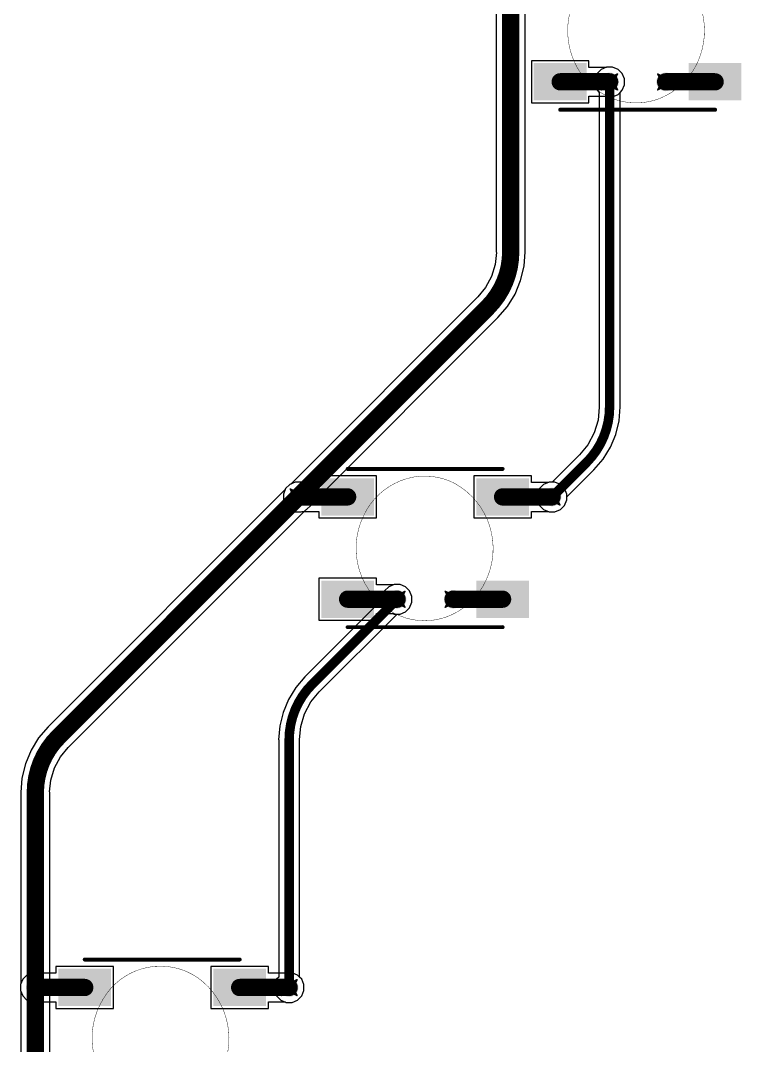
# Model space of a CAD drawing. Header units: inches. Extents: x -11 to 1110, y -7 to 455.
# Drawn here: x 447.88 to 471.15, y 147.39 to 180.45 of the extents above; entities that cross this region are included whole.
import ezdxf

# ---------------------------------------------------------------- set-up
doc = ezdxf.new("R2010")
doc.units = ezdxf.units.IN
for name, color, linetype in [('Bottom Layer', 5, 'Continuous'), ('Drill Drawing', 1, 'Continuous'), ('Mechanical 7', 56, 'Continuous'), ('Top Layer', 1, 'Continuous'), ('Top Overlay', 2, 'Continuous'), ('Top Paste', 8, 'Continuous'), ('Top Solder', 216, 'Continuous'), ('Via Holes', 16, 'Continuous')]:
    doc.layers.add(name, color=color, linetype=linetype)

msp = doc.modelspace()

# ---------------------------------------------------------------- hatches: boundary and pattern name
at = {"layer": 'Bottom Layer'}
h = msp.add_hatch(color=5, dxfattribs=at)
edge = h.paths.add_edge_path()
edge.add_arc((466.89, 178.465), 0.3, 0, 360)
h = msp.add_hatch(color=5, dxfattribs=at)
edge = h.paths.add_edge_path()
edge.add_arc((468.699, 178.465), 0.3, 0, 360)
h = msp.add_hatch(color=5, dxfattribs=at)
edge = h.paths.add_edge_path()
edge.add_arc((456.841, 165.077), 0.3, 0, 360)
h = msp.add_hatch(color=5, dxfattribs=at)
edge = h.paths.add_edge_path()
edge.add_arc((465.032, 165.077), 0.3, 0, 360)
h = msp.add_hatch(color=5, dxfattribs=at)
edge = h.paths.add_edge_path()
edge.add_arc((460.032, 161.777), 0.3, 0, 360)
h = msp.add_hatch(color=5, dxfattribs=at)
edge = h.paths.add_edge_path()
edge.add_arc((461.841, 161.777), 0.3, 0, 360)
h = msp.add_hatch(color=5, dxfattribs=at)
edge = h.paths.add_edge_path()
edge.add_arc((448.358, 149.253), 0.3, 0, 360)
h = msp.add_hatch(color=5, dxfattribs=at)
edge = h.paths.add_edge_path()
edge.add_arc((456.549, 149.253), 0.3, 0, 360)
at = {"layer": 'Top Layer'}
for points in [[(464.545, 178.968), (466.045, 178.968), (466.045, 177.968), (464.545, 177.968)], [(469.545, 178.968), (471.045, 178.968), (471.045, 177.968), (469.545, 177.968)], [(457.687, 165.58), (459.187, 165.58), (459.187, 164.58), (457.687, 164.58)], [(464.187, 164.58), (462.687, 164.58), (462.687, 165.58), (464.187, 165.58)], [(457.687, 162.28), (459.187, 162.28), (459.187, 161.28), (457.687, 161.28)], [(462.687, 162.28), (464.187, 162.28), (464.187, 161.28), (462.687, 161.28)], [(449.203, 149.756), (450.703, 149.756), (450.703, 148.756), (449.203, 148.756)], [(455.703, 148.756), (454.203, 148.756), (454.203, 149.756), (455.703, 149.756)]]:
    msp.add_hatch(color=1, dxfattribs=at).paths.add_polyline_path(points)
h = msp.add_hatch(color=1, dxfattribs=at)
edge = h.paths.add_edge_path()
edge.add_arc((466.89, 178.465), 0.3, 0, 360)
h = msp.add_hatch(color=1, dxfattribs=at)
edge = h.paths.add_edge_path()
edge.add_arc((468.699, 178.465), 0.3, 0, 360)
h = msp.add_hatch(color=1, dxfattribs=at)
edge = h.paths.add_edge_path()
edge.add_arc((456.841, 165.077), 0.3, 0, 360)
h = msp.add_hatch(color=1, dxfattribs=at)
edge = h.paths.add_edge_path()
edge.add_arc((465.032, 165.077), 0.3, 0, 360)
h = msp.add_hatch(color=1, dxfattribs=at)
edge = h.paths.add_edge_path()
edge.add_arc((460.032, 161.777), 0.3, 0, 360)
h = msp.add_hatch(color=1, dxfattribs=at)
edge = h.paths.add_edge_path()
edge.add_arc((461.841, 161.777), 0.3, 0, 360)
h = msp.add_hatch(color=1, dxfattribs=at)
edge = h.paths.add_edge_path()
edge.add_arc((448.358, 149.253), 0.3, 0, 360)
h = msp.add_hatch(color=1, dxfattribs=at)
edge = h.paths.add_edge_path()
edge.add_arc((456.549, 149.253), 0.3, 0, 360)
at = {"layer": 'Top Paste'}
for points in [[(464.545, 178.968), (466.045, 178.968), (466.045, 177.968), (464.545, 177.968)], [(469.545, 178.968), (471.045, 178.968), (471.045, 177.968), (469.545, 177.968)], [(457.687, 165.58), (459.187, 165.58), (459.187, 164.58), (457.687, 164.58)], [(464.187, 164.58), (462.687, 164.58), (462.687, 165.58), (464.187, 165.58)], [(457.687, 162.28), (459.187, 162.28), (459.187, 161.28), (457.687, 161.28)], [(462.687, 162.28), (464.187, 162.28), (464.187, 161.28), (462.687, 161.28)], [(449.203, 149.756), (450.703, 149.756), (450.703, 148.756), (449.203, 148.756)], [(455.703, 148.756), (454.203, 148.756), (454.203, 149.756), (455.703, 149.756)]]:
    msp.add_hatch(color=8, dxfattribs=at).paths.add_polyline_path(points)
at = {"layer": 'Top Solder'}
for points in [[(464.443, 179.07), (466.146, 179.07), (466.146, 177.866), (464.443, 177.866)], [(469.443, 179.07), (471.146, 179.07), (471.146, 177.866), (469.443, 177.866)], [(457.585, 165.682), (459.288, 165.682), (459.288, 164.479), (457.585, 164.479)], [(464.288, 164.479), (462.585, 164.479), (462.585, 165.682), (464.288, 165.682)], [(457.585, 162.382), (459.288, 162.382), (459.288, 161.179), (457.585, 161.179)], [(462.585, 162.382), (464.288, 162.382), (464.288, 161.179), (462.585, 161.179)], [(449.102, 149.858), (450.805, 149.858), (450.805, 148.654), (449.102, 148.654)], [(455.805, 148.654), (454.102, 148.654), (454.102, 149.858), (455.805, 149.858)]]:
    msp.add_hatch(color=216, dxfattribs=at).paths.add_polyline_path(points)
at = {"layer": 'Via Holes'}
h = msp.add_hatch(color=7, dxfattribs=at)
edge = h.paths.add_edge_path()
edge.add_arc((466.89, 178.465), 0.15, 0, 360)
h = msp.add_hatch(color=7, dxfattribs=at)
edge = h.paths.add_edge_path()
edge.add_arc((468.699, 178.465), 0.15, 0, 360)
h = msp.add_hatch(color=7, dxfattribs=at)
edge = h.paths.add_edge_path()
edge.add_arc((456.841, 165.077), 0.15, 0, 360)
h = msp.add_hatch(color=7, dxfattribs=at)
edge = h.paths.add_edge_path()
edge.add_arc((465.032, 165.077), 0.15, 0, 360)
h = msp.add_hatch(color=7, dxfattribs=at)
edge = h.paths.add_edge_path()
edge.add_arc((460.032, 161.777), 0.15, 0, 360)
h = msp.add_hatch(color=7, dxfattribs=at)
edge = h.paths.add_edge_path()
edge.add_arc((461.841, 161.777), 0.15, 0, 360)
h = msp.add_hatch(color=7, dxfattribs=at)
edge = h.paths.add_edge_path()
edge.add_arc((448.358, 149.253), 0.15, 0, 360)
h = msp.add_hatch(color=7, dxfattribs=at)
edge = h.paths.add_edge_path()
edge.add_arc((456.549, 149.253), 0.15, 0, 360)

# ---------------------------------------------------------------- linework, layer by layer
at = {"layer": 'Bottom Layer'}
for p, q in [((463.233, 181.641), (463.233, 172.987)), ((464.165, 172.987), (464.165, 181.641)), ((466.62, 178.87), (466.485, 178.735)), ((466.795, 178.942), (466.62, 178.87)), ((466.985, 178.942), (466.795, 178.942)), ((467.161, 178.87), (466.985, 178.942)), ((467.295, 178.735), (467.161, 178.87)), ((466.485, 178.735), (466.413, 178.56)), ((466.413, 178.56), (466.413, 178.37)), ((467.368, 178.56), (467.295, 178.735)), ((467.368, 178.37), (467.368, 178.56)), ((466.413, 178.37), (466.485, 178.194)), ((467.295, 178.194), (467.368, 178.37)), ((466.485, 178.194), (466.554, 178.126)), ((466.554, 178.126), (466.554, 167.987)), ((467.227, 178.126), (467.295, 178.194)), ((467.227, 167.987), (467.227, 178.126)), ((463.237, 172.966), (463.199, 172.581)), ((463.233, 172.987), (463.237, 172.966)), ((464.129, 172.517), (464.166, 172.987)), ((464.166, 172.987), (464.165, 172.987)), ((463.199, 172.581), (463.081, 172.191)), ((464.018, 172.058), (464.129, 172.517)), ((463.081, 172.191), (462.889, 171.831)), ((463.838, 171.622), (464.018, 172.058)), ((462.889, 171.831), (462.643, 171.532)), ((463.591, 171.22), (463.838, 171.622)), ((462.626, 171.52), (456.599, 165.494)), ((462.643, 171.532), (462.626, 171.52)), ((463.285, 170.861), (463.591, 171.22)), ((457.258, 164.834), (463.285, 170.861)), ((463.285, 170.861), (463.285, 170.861)), ((463.285, 170.861), (463.285, 170.861)), ((466.557, 167.972), (466.516, 167.556)), ((466.554, 167.987), (466.557, 167.972)), ((467.194, 167.537), (467.23, 167.987)), ((467.23, 167.987), (467.227, 167.987)), ((466.516, 167.556), (466.39, 167.142)), ((467.089, 167.097), (467.194, 167.537)), ((466.39, 167.142), (466.186, 166.76)), ((466.916, 166.68), (467.089, 167.097)), ((466.186, 166.76), (465.921, 166.437)), ((466.68, 166.295), (466.916, 166.68)), ((465.908, 166.429), (465.034, 165.555)), ((465.921, 166.437), (465.908, 166.429)), ((466.386, 165.951), (466.68, 166.295)), ((465.51, 165.078), (466.385, 165.953)), ((466.385, 165.953), (466.386, 165.951)), ((456.424, 165.319), (448.772, 157.667)), ((456.436, 165.347), (456.424, 165.319)), ((456.571, 165.482), (456.436, 165.347)), ((456.599, 165.494), (456.571, 165.482)), ((464.627, 165.347), (464.555, 165.172)), ((464.762, 165.482), (464.627, 165.347)), ((464.937, 165.555), (464.762, 165.482)), ((465.034, 165.555), (464.937, 165.555)), ((464.555, 165.172), (464.555, 164.982)), ((464.555, 164.982), (464.627, 164.806)), ((465.437, 164.806), (465.51, 164.982)), ((465.51, 164.982), (465.51, 165.078)), ((449.431, 157.008), (457.084, 164.66)), ((457.084, 164.66), (457.112, 164.672)), ((457.112, 164.672), (457.246, 164.806)), ((457.246, 164.806), (457.258, 164.834)), ((464.627, 164.806), (464.762, 164.672)), ((464.762, 164.672), (464.937, 164.599)), ((465.127, 164.599), (465.303, 164.672)), ((465.303, 164.672), (465.437, 164.806)), ((464.937, 164.599), (465.127, 164.599)), ((459.627, 162.047), (459.555, 161.872)), ((459.762, 162.182), (459.627, 162.047)), ((459.937, 162.255), (459.762, 162.182)), ((460.127, 162.255), (459.937, 162.255)), ((460.303, 162.182), (460.127, 162.255)), ((460.437, 162.047), (460.303, 162.182)), ((460.51, 161.872), (460.437, 162.047)), ((459.555, 161.775), (457.055, 159.275)), ((459.555, 161.872), (459.555, 161.775)), ((460.437, 161.506), (460.51, 161.682)), ((460.51, 161.682), (460.51, 161.872)), ((460.127, 161.299), (460.303, 161.372)), ((460.303, 161.372), (460.437, 161.506)), ((457.531, 158.799), (460.031, 161.299)), ((460.031, 161.299), (460.127, 161.299)), ((457.053, 159.277), (456.76, 158.933)), ((457.055, 159.275), (457.053, 159.277)), ((456.76, 158.933), (456.524, 158.548)), ((457.253, 158.468), (457.518, 158.791)), ((457.518, 158.791), (457.531, 158.799)), ((456.524, 158.548), (456.351, 158.131)), ((457.049, 158.086), (457.253, 158.468)), ((456.351, 158.131), (456.245, 157.691)), ((456.924, 157.672), (457.049, 158.086)), ((448.772, 157.667), (448.465, 157.308)), ((448.772, 157.667), (448.772, 157.667)), ((456.245, 157.691), (456.21, 157.241)), ((456.883, 157.256), (456.924, 157.672)), ((448.465, 157.308), (448.219, 156.906)), ((456.21, 157.241), (456.212, 157.241)), ((456.212, 157.241), (456.212, 149.592)), ((456.885, 157.241), (456.883, 157.256)), ((456.885, 149.592), (456.885, 157.241)), ((448.219, 156.906), (448.038, 156.47)), ((449.168, 156.697), (449.413, 156.996)), ((449.413, 156.996), (449.431, 157.008)), ((448.038, 156.47), (447.928, 156.011)), ((448.976, 156.337), (449.168, 156.697)), ((448.857, 155.947), (448.976, 156.337)), ((447.928, 156.011), (447.891, 155.541)), ((448.82, 155.562), (448.857, 155.947)), ((447.891, 155.541), (447.891, 155.541)), ((447.891, 155.541), (447.891, 149.376)), ((448.824, 155.541), (448.82, 155.562)), ((448.824, 149.376), (448.824, 155.541)), ((456.144, 149.523), (456.071, 149.348)), ((456.212, 149.592), (456.144, 149.523)), ((456.954, 149.523), (456.885, 149.592)), ((457.027, 149.348), (456.954, 149.523)), ((447.891, 149.376), (447.88, 149.348)), ((447.88, 149.348), (447.88, 149.158)), ((447.88, 149.158), (447.891, 149.129)), ((447.891, 149.129), (447.891, 145.86)), ((448.835, 149.348), (448.824, 149.376)), ((448.824, 149.129), (448.835, 149.158)), ((448.824, 145.86), (448.824, 149.129)), ((448.835, 149.158), (448.835, 149.348)), ((456.071, 149.348), (456.071, 149.158)), ((456.071, 149.158), (456.144, 148.982)), ((456.954, 148.982), (457.027, 149.158)), ((457.027, 149.158), (457.027, 149.348)), ((456.144, 148.982), (456.278, 148.848)), ((456.278, 148.848), (456.454, 148.775)), ((456.454, 148.775), (456.644, 148.775)), ((456.644, 148.775), (456.819, 148.848)), ((456.819, 148.848), (456.954, 148.982))]:
    msp.add_line(p, q, dxfattribs=at)
for points in [[(463.699, 172.987, 0.559, 0.559, 0), (463.699, 181.765, 0.559, 0.559, 0)], [(466.89, 167.987, 0.305, 0.305, 0), (466.89, 178.465, 0.305, 0.305, 0)], [(463.699, 172.987, 0.559, 0.559, -0.198912), (462.955, 171.191, 0.559, 0.559, 0)], [(456.841, 165.077, 0.559, 0.559, 0), (462.955, 171.191, 0.559, 0.559, 0)], [(466.89, 167.987, 0.305, 0.305, -0.198912), (466.146, 166.191, 0.305, 0.305, 0)], [(465.032, 165.077, 0.305, 0.305, 0), (466.146, 166.191, 0.305, 0.305, 0)], [(449.102, 157.337, 0.559, 0.559, 0), (456.841, 165.077, 0.559, 0.559, 0)], [(457.293, 159.037, 0.305, 0.305, 0), (460.032, 161.777, 0.305, 0.305, 0)], [(456.549, 157.241, 0.305, 0.305, -0.198912), (457.293, 159.037, 0.305, 0.305, 0)], [(448.358, 155.541, 0.559, 0.559, -0.198912), (449.102, 157.337, 0.559, 0.559, 0)], [(456.549, 149.253, 0.305, 0.305, 0), (456.549, 157.241, 0.305, 0.305, 0)], [(448.358, 149.253, 0.559, 0.559, 0), (448.358, 155.541, 0.559, 0.559, 0)], [(448.358, 145.86, 0.559, 0.559, 0), (448.358, 149.253, 0.559, 0.559, 0)]]:
    msp.add_lwpolyline(points, format="xyseb", dxfattribs=at)
for points in [[(466.814, 178.465, 0.152, 0.152, 1), (466.967, 178.465, 0.152, 0.152, 1)], [(463.559, 172.987, 0.279, 0.279, 1), (463.839, 172.987, 0.279, 0.279, 1)], [(463.559, 172.987, 0.279, 0.279, 1), (463.839, 172.987, 0.279, 0.279, 1)], [(462.816, 171.191, 0.279, 0.279, 1), (463.095, 171.191, 0.279, 0.279, 1)], [(462.816, 171.191, 0.279, 0.279, 1), (463.095, 171.191, 0.279, 0.279, 1)], [(466.814, 167.987, 0.152, 0.152, 1), (466.967, 167.987, 0.152, 0.152, 1)], [(466.814, 167.987, 0.152, 0.152, 1), (466.967, 167.987, 0.152, 0.152, 1)], [(466.07, 166.191, 0.152, 0.152, 1), (466.223, 166.191, 0.152, 0.152, 1)], [(466.07, 166.191, 0.152, 0.152, 1), (466.223, 166.191, 0.152, 0.152, 1)], [(456.701, 165.077, 0.279, 0.279, 1), (456.981, 165.077, 0.279, 0.279, 1)], [(456.701, 165.077, 0.279, 0.279, 1), (456.981, 165.077, 0.279, 0.279, 1)], [(464.956, 165.077, 0.152, 0.152, 1), (465.109, 165.077, 0.152, 0.152, 1)], [(459.956, 161.777, 0.152, 0.152, 1), (460.109, 161.777, 0.152, 0.152, 1)], [(457.217, 159.037, 0.152, 0.152, 1), (457.369, 159.037, 0.152, 0.152, 1)], [(457.217, 159.037, 0.152, 0.152, 1), (457.369, 159.037, 0.152, 0.152, 1)], [(448.962, 157.337, 0.279, 0.279, 1), (449.241, 157.337, 0.279, 0.279, 1)], [(448.962, 157.337, 0.279, 0.279, 1), (449.241, 157.337, 0.279, 0.279, 1)], [(456.473, 157.241, 0.152, 0.152, 1), (456.625, 157.241, 0.152, 0.152, 1)], [(456.473, 157.241, 0.152, 0.152, 1), (456.625, 157.241, 0.152, 0.152, 1)], [(448.218, 155.541, 0.279, 0.279, 1), (448.497, 155.541, 0.279, 0.279, 1)], [(448.218, 155.541, 0.279, 0.279, 1), (448.497, 155.541, 0.279, 0.279, 1)], [(448.218, 149.253, 0.279, 0.279, 1), (448.497, 149.253, 0.279, 0.279, 1)], [(448.218, 149.253, 0.279, 0.279, 1), (448.497, 149.253, 0.279, 0.279, 1)], [(456.473, 149.253, 0.152, 0.152, 1), (456.625, 149.253, 0.152, 0.152, 1)]]:
    msp.add_lwpolyline(points, format="xyseb", close=True, dxfattribs=at)
at = {"layer": 'Drill Drawing'}
for points in [[(466.636, 178.719, 0.0508, 0.0508, 0), (466.89, 178.592, 0.0508, 0.0508, 0)], [(466.636, 178.719, 0.0508, 0.0508, 0), (466.763, 178.465, 0.0508, 0.0508, 0)], [(466.89, 178.592, 0.0508, 0.0508, 0), (467.144, 178.719, 0.0508, 0.0508, 0)], [(467.017, 178.465, 0.0508, 0.0508, 0), (467.144, 178.719, 0.0508, 0.0508, 0)], [(468.445, 178.719, 0.0508, 0.0508, 0), (468.699, 178.592, 0.0508, 0.0508, 0)], [(468.445, 178.719, 0.0508, 0.0508, 0), (468.572, 178.465, 0.0508, 0.0508, 0)], [(468.699, 178.592, 0.0508, 0.0508, 0), (468.953, 178.719, 0.0508, 0.0508, 0)], [(468.826, 178.465, 0.0508, 0.0508, 0), (468.953, 178.719, 0.0508, 0.0508, 0)], [(466.636, 178.211, 0.0508, 0.0508, 0), (466.763, 178.465, 0.0508, 0.0508, 0)], [(466.636, 178.211, 0.0508, 0.0508, 0), (466.89, 178.338, 0.0508, 0.0508, 0)], [(466.89, 178.338, 0.0508, 0.0508, 0), (467.144, 178.211, 0.0508, 0.0508, 0)], [(467.017, 178.465, 0.0508, 0.0508, 0), (467.144, 178.211, 0.0508, 0.0508, 0)], [(468.445, 178.211, 0.0508, 0.0508, 0), (468.572, 178.465, 0.0508, 0.0508, 0)], [(468.445, 178.211, 0.0508, 0.0508, 0), (468.699, 178.338, 0.0508, 0.0508, 0)], [(468.699, 178.338, 0.0508, 0.0508, 0), (468.953, 178.211, 0.0508, 0.0508, 0)], [(468.826, 178.465, 0.0508, 0.0508, 0), (468.953, 178.211, 0.0508, 0.0508, 0)], [(456.587, 165.331, 0.0508, 0.0508, 0), (456.841, 165.204, 0.0508, 0.0508, 0)], [(456.587, 165.331, 0.0508, 0.0508, 0), (456.714, 165.077, 0.0508, 0.0508, 0)], [(456.841, 165.204, 0.0508, 0.0508, 0), (457.095, 165.331, 0.0508, 0.0508, 0)], [(456.968, 165.077, 0.0508, 0.0508, 0), (457.095, 165.331, 0.0508, 0.0508, 0)], [(464.778, 165.331, 0.0508, 0.0508, 0), (465.032, 165.204, 0.0508, 0.0508, 0)], [(464.778, 165.331, 0.0508, 0.0508, 0), (464.905, 165.077, 0.0508, 0.0508, 0)], [(465.032, 165.204, 0.0508, 0.0508, 0), (465.286, 165.331, 0.0508, 0.0508, 0)], [(465.159, 165.077, 0.0508, 0.0508, 0), (465.286, 165.331, 0.0508, 0.0508, 0)], [(456.587, 164.823, 0.0508, 0.0508, 0), (456.714, 165.077, 0.0508, 0.0508, 0)], [(456.587, 164.823, 0.0508, 0.0508, 0), (456.841, 164.95, 0.0508, 0.0508, 0)], [(456.841, 164.95, 0.0508, 0.0508, 0), (457.095, 164.823, 0.0508, 0.0508, 0)], [(456.968, 165.077, 0.0508, 0.0508, 0), (457.095, 164.823, 0.0508, 0.0508, 0)], [(464.778, 164.823, 0.0508, 0.0508, 0), (464.905, 165.077, 0.0508, 0.0508, 0)], [(464.778, 164.823, 0.0508, 0.0508, 0), (465.032, 164.95, 0.0508, 0.0508, 0)], [(465.032, 164.95, 0.0508, 0.0508, 0), (465.286, 164.823, 0.0508, 0.0508, 0)], [(465.159, 165.077, 0.0508, 0.0508, 0), (465.286, 164.823, 0.0508, 0.0508, 0)], [(459.778, 162.031, 0.0508, 0.0508, 0), (460.032, 161.904, 0.0508, 0.0508, 0)], [(459.778, 162.031, 0.0508, 0.0508, 0), (459.905, 161.777, 0.0508, 0.0508, 0)], [(460.032, 161.904, 0.0508, 0.0508, 0), (460.286, 162.031, 0.0508, 0.0508, 0)], [(460.159, 161.777, 0.0508, 0.0508, 0), (460.286, 162.031, 0.0508, 0.0508, 0)], [(461.587, 162.031, 0.0508, 0.0508, 0), (461.841, 161.904, 0.0508, 0.0508, 0)], [(461.587, 162.031, 0.0508, 0.0508, 0), (461.714, 161.777, 0.0508, 0.0508, 0)], [(461.841, 161.904, 0.0508, 0.0508, 0), (462.095, 162.031, 0.0508, 0.0508, 0)], [(461.968, 161.777, 0.0508, 0.0508, 0), (462.095, 162.031, 0.0508, 0.0508, 0)], [(459.778, 161.523, 0.0508, 0.0508, 0), (459.905, 161.777, 0.0508, 0.0508, 0)], [(459.778, 161.523, 0.0508, 0.0508, 0), (460.032, 161.65, 0.0508, 0.0508, 0)], [(460.032, 161.65, 0.0508, 0.0508, 0), (460.286, 161.523, 0.0508, 0.0508, 0)], [(460.159, 161.777, 0.0508, 0.0508, 0), (460.286, 161.523, 0.0508, 0.0508, 0)], [(461.587, 161.523, 0.0508, 0.0508, 0), (461.714, 161.777, 0.0508, 0.0508, 0)], [(461.587, 161.523, 0.0508, 0.0508, 0), (461.841, 161.65, 0.0508, 0.0508, 0)], [(461.841, 161.65, 0.0508, 0.0508, 0), (462.095, 161.523, 0.0508, 0.0508, 0)], [(461.968, 161.777, 0.0508, 0.0508, 0), (462.095, 161.523, 0.0508, 0.0508, 0)], [(448.104, 149.507, 0.0508, 0.0508, 0), (448.358, 149.38, 0.0508, 0.0508, 0)], [(448.104, 149.507, 0.0508, 0.0508, 0), (448.231, 149.253, 0.0508, 0.0508, 0)], [(448.358, 149.38, 0.0508, 0.0508, 0), (448.612, 149.507, 0.0508, 0.0508, 0)], [(448.485, 149.253, 0.0508, 0.0508, 0), (448.612, 149.507, 0.0508, 0.0508, 0)], [(456.295, 149.507, 0.0508, 0.0508, 0), (456.549, 149.38, 0.0508, 0.0508, 0)], [(456.295, 149.507, 0.0508, 0.0508, 0), (456.422, 149.253, 0.0508, 0.0508, 0)], [(456.549, 149.38, 0.0508, 0.0508, 0), (456.803, 149.507, 0.0508, 0.0508, 0)], [(456.676, 149.253, 0.0508, 0.0508, 0), (456.803, 149.507, 0.0508, 0.0508, 0)], [(448.104, 148.999, 0.0508, 0.0508, 0), (448.231, 149.253, 0.0508, 0.0508, 0)], [(448.104, 148.999, 0.0508, 0.0508, 0), (448.358, 149.126, 0.0508, 0.0508, 0)], [(448.358, 149.126, 0.0508, 0.0508, 0), (448.612, 148.999, 0.0508, 0.0508, 0)], [(448.485, 149.253, 0.0508, 0.0508, 0), (448.612, 148.999, 0.0508, 0.0508, 0)], [(456.295, 148.999, 0.0508, 0.0508, 0), (456.422, 149.253, 0.0508, 0.0508, 0)], [(456.295, 148.999, 0.0508, 0.0508, 0), (456.549, 149.126, 0.0508, 0.0508, 0)], [(456.549, 149.126, 0.0508, 0.0508, 0), (456.803, 148.999, 0.0508, 0.0508, 0)], [(456.676, 149.253, 0.0508, 0.0508, 0), (456.803, 148.999, 0.0508, 0.0508, 0)]]:
    msp.add_lwpolyline(points, format="xyseb", dxfattribs=at)
for points in [[(466.624, 178.719, 0.0254, 0.0254, 1), (466.649, 178.719, 0.0254, 0.0254, 1)], [(466.624, 178.719, 0.0254, 0.0254, 1), (466.649, 178.719, 0.0254, 0.0254, 1)], [(466.878, 178.592, 0.0254, 0.0254, 1), (466.903, 178.592, 0.0254, 0.0254, 1)], [(466.878, 178.592, 0.0254, 0.0254, 1), (466.903, 178.592, 0.0254, 0.0254, 1)], [(467.132, 178.719, 0.0254, 0.0254, 1), (467.157, 178.719, 0.0254, 0.0254, 1)], [(467.132, 178.719, 0.0254, 0.0254, 1), (467.157, 178.719, 0.0254, 0.0254, 1)], [(468.432, 178.719, 0.0254, 0.0254, 1), (468.458, 178.719, 0.0254, 0.0254, 1)], [(468.432, 178.719, 0.0254, 0.0254, 1), (468.458, 178.719, 0.0254, 0.0254, 1)], [(468.686, 178.592, 0.0254, 0.0254, 1), (468.712, 178.592, 0.0254, 0.0254, 1)], [(468.686, 178.592, 0.0254, 0.0254, 1), (468.712, 178.592, 0.0254, 0.0254, 1)], [(468.94, 178.719, 0.0254, 0.0254, 1), (468.966, 178.719, 0.0254, 0.0254, 1)], [(468.94, 178.719, 0.0254, 0.0254, 1), (468.966, 178.719, 0.0254, 0.0254, 1)], [(466.624, 178.211, 0.0254, 0.0254, 1), (466.649, 178.211, 0.0254, 0.0254, 1)], [(466.624, 178.211, 0.0254, 0.0254, 1), (466.649, 178.211, 0.0254, 0.0254, 1)], [(466.751, 178.465, 0.0254, 0.0254, 1), (466.776, 178.465, 0.0254, 0.0254, 1)], [(466.751, 178.465, 0.0254, 0.0254, 1), (466.776, 178.465, 0.0254, 0.0254, 1)], [(466.878, 178.338, 0.0254, 0.0254, 1), (466.903, 178.338, 0.0254, 0.0254, 1)], [(466.878, 178.338, 0.0254, 0.0254, 1), (466.903, 178.338, 0.0254, 0.0254, 1)], [(467.005, 178.465, 0.0254, 0.0254, 1), (467.03, 178.465, 0.0254, 0.0254, 1)], [(467.005, 178.465, 0.0254, 0.0254, 1), (467.03, 178.465, 0.0254, 0.0254, 1)], [(467.132, 178.211, 0.0254, 0.0254, 1), (467.157, 178.211, 0.0254, 0.0254, 1)], [(467.132, 178.211, 0.0254, 0.0254, 1), (467.157, 178.211, 0.0254, 0.0254, 1)], [(468.432, 178.211, 0.0254, 0.0254, 1), (468.458, 178.211, 0.0254, 0.0254, 1)], [(468.432, 178.211, 0.0254, 0.0254, 1), (468.458, 178.211, 0.0254, 0.0254, 1)], [(468.559, 178.465, 0.0254, 0.0254, 1), (468.585, 178.465, 0.0254, 0.0254, 1)], [(468.559, 178.465, 0.0254, 0.0254, 1), (468.585, 178.465, 0.0254, 0.0254, 1)], [(468.686, 178.338, 0.0254, 0.0254, 1), (468.712, 178.338, 0.0254, 0.0254, 1)], [(468.686, 178.338, 0.0254, 0.0254, 1), (468.712, 178.338, 0.0254, 0.0254, 1)], [(468.813, 178.465, 0.0254, 0.0254, 1), (468.839, 178.465, 0.0254, 0.0254, 1)], [(468.813, 178.465, 0.0254, 0.0254, 1), (468.839, 178.465, 0.0254, 0.0254, 1)], [(468.94, 178.211, 0.0254, 0.0254, 1), (468.966, 178.211, 0.0254, 0.0254, 1)], [(468.94, 178.211, 0.0254, 0.0254, 1), (468.966, 178.211, 0.0254, 0.0254, 1)], [(456.574, 165.331, 0.0254, 0.0254, 1), (456.6, 165.331, 0.0254, 0.0254, 1)], [(456.574, 165.331, 0.0254, 0.0254, 1), (456.6, 165.331, 0.0254, 0.0254, 1)], [(457.082, 165.331, 0.0254, 0.0254, 1), (457.108, 165.331, 0.0254, 0.0254, 1)], [(457.082, 165.331, 0.0254, 0.0254, 1), (457.108, 165.331, 0.0254, 0.0254, 1)], [(464.766, 165.331, 0.0254, 0.0254, 1), (464.791, 165.331, 0.0254, 0.0254, 1)], [(464.766, 165.331, 0.0254, 0.0254, 1), (464.791, 165.331, 0.0254, 0.0254, 1)], [(465.274, 165.331, 0.0254, 0.0254, 1), (465.299, 165.331, 0.0254, 0.0254, 1)], [(465.274, 165.331, 0.0254, 0.0254, 1), (465.299, 165.331, 0.0254, 0.0254, 1)], [(456.701, 165.077, 0.0254, 0.0254, 1), (456.727, 165.077, 0.0254, 0.0254, 1)], [(456.701, 165.077, 0.0254, 0.0254, 1), (456.727, 165.077, 0.0254, 0.0254, 1)], [(456.828, 165.204, 0.0254, 0.0254, 1), (456.854, 165.204, 0.0254, 0.0254, 1)], [(456.828, 165.204, 0.0254, 0.0254, 1), (456.854, 165.204, 0.0254, 0.0254, 1)], [(456.828, 164.95, 0.0254, 0.0254, 1), (456.854, 164.95, 0.0254, 0.0254, 1)], [(456.828, 164.95, 0.0254, 0.0254, 1), (456.854, 164.95, 0.0254, 0.0254, 1)], [(456.955, 165.077, 0.0254, 0.0254, 1), (456.981, 165.077, 0.0254, 0.0254, 1)], [(456.955, 165.077, 0.0254, 0.0254, 1), (456.981, 165.077, 0.0254, 0.0254, 1)], [(464.893, 165.077, 0.0254, 0.0254, 1), (464.918, 165.077, 0.0254, 0.0254, 1)], [(464.893, 165.077, 0.0254, 0.0254, 1), (464.918, 165.077, 0.0254, 0.0254, 1)], [(465.02, 165.204, 0.0254, 0.0254, 1), (465.045, 165.204, 0.0254, 0.0254, 1)], [(465.02, 165.204, 0.0254, 0.0254, 1), (465.045, 165.204, 0.0254, 0.0254, 1)], [(465.02, 164.95, 0.0254, 0.0254, 1), (465.045, 164.95, 0.0254, 0.0254, 1)], [(465.02, 164.95, 0.0254, 0.0254, 1), (465.045, 164.95, 0.0254, 0.0254, 1)], [(465.147, 165.077, 0.0254, 0.0254, 1), (465.172, 165.077, 0.0254, 0.0254, 1)], [(465.147, 165.077, 0.0254, 0.0254, 1), (465.172, 165.077, 0.0254, 0.0254, 1)], [(456.574, 164.823, 0.0254, 0.0254, 1), (456.6, 164.823, 0.0254, 0.0254, 1)], [(456.574, 164.823, 0.0254, 0.0254, 1), (456.6, 164.823, 0.0254, 0.0254, 1)], [(457.082, 164.823, 0.0254, 0.0254, 1), (457.108, 164.823, 0.0254, 0.0254, 1)], [(457.082, 164.823, 0.0254, 0.0254, 1), (457.108, 164.823, 0.0254, 0.0254, 1)], [(464.766, 164.823, 0.0254, 0.0254, 1), (464.791, 164.823, 0.0254, 0.0254, 1)], [(464.766, 164.823, 0.0254, 0.0254, 1), (464.791, 164.823, 0.0254, 0.0254, 1)], [(465.274, 164.823, 0.0254, 0.0254, 1), (465.299, 164.823, 0.0254, 0.0254, 1)], [(465.274, 164.823, 0.0254, 0.0254, 1), (465.299, 164.823, 0.0254, 0.0254, 1)], [(459.766, 162.031, 0.0254, 0.0254, 1), (459.791, 162.031, 0.0254, 0.0254, 1)], [(459.766, 162.031, 0.0254, 0.0254, 1), (459.791, 162.031, 0.0254, 0.0254, 1)], [(460.274, 162.031, 0.0254, 0.0254, 1), (460.299, 162.031, 0.0254, 0.0254, 1)], [(460.274, 162.031, 0.0254, 0.0254, 1), (460.299, 162.031, 0.0254, 0.0254, 1)], [(461.574, 162.031, 0.0254, 0.0254, 1), (461.6, 162.031, 0.0254, 0.0254, 1)], [(461.574, 162.031, 0.0254, 0.0254, 1), (461.6, 162.031, 0.0254, 0.0254, 1)], [(462.082, 162.031, 0.0254, 0.0254, 1), (462.108, 162.031, 0.0254, 0.0254, 1)], [(462.082, 162.031, 0.0254, 0.0254, 1), (462.108, 162.031, 0.0254, 0.0254, 1)], [(459.893, 161.777, 0.0254, 0.0254, 1), (459.918, 161.777, 0.0254, 0.0254, 1)], [(459.893, 161.777, 0.0254, 0.0254, 1), (459.918, 161.777, 0.0254, 0.0254, 1)], [(460.02, 161.904, 0.0254, 0.0254, 1), (460.045, 161.904, 0.0254, 0.0254, 1)], [(460.02, 161.904, 0.0254, 0.0254, 1), (460.045, 161.904, 0.0254, 0.0254, 1)], [(460.02, 161.65, 0.0254, 0.0254, 1), (460.045, 161.65, 0.0254, 0.0254, 1)], [(460.02, 161.65, 0.0254, 0.0254, 1), (460.045, 161.65, 0.0254, 0.0254, 1)], [(460.147, 161.777, 0.0254, 0.0254, 1), (460.172, 161.777, 0.0254, 0.0254, 1)], [(460.147, 161.777, 0.0254, 0.0254, 1), (460.172, 161.777, 0.0254, 0.0254, 1)], [(461.701, 161.777, 0.0254, 0.0254, 1), (461.727, 161.777, 0.0254, 0.0254, 1)], [(461.701, 161.777, 0.0254, 0.0254, 1), (461.727, 161.777, 0.0254, 0.0254, 1)], [(461.828, 161.904, 0.0254, 0.0254, 1), (461.854, 161.904, 0.0254, 0.0254, 1)], [(461.828, 161.904, 0.0254, 0.0254, 1), (461.854, 161.904, 0.0254, 0.0254, 1)], [(461.828, 161.65, 0.0254, 0.0254, 1), (461.854, 161.65, 0.0254, 0.0254, 1)], [(461.828, 161.65, 0.0254, 0.0254, 1), (461.854, 161.65, 0.0254, 0.0254, 1)], [(461.955, 161.777, 0.0254, 0.0254, 1), (461.981, 161.777, 0.0254, 0.0254, 1)], [(461.955, 161.777, 0.0254, 0.0254, 1), (461.981, 161.777, 0.0254, 0.0254, 1)], [(459.766, 161.523, 0.0254, 0.0254, 1), (459.791, 161.523, 0.0254, 0.0254, 1)], [(459.766, 161.523, 0.0254, 0.0254, 1), (459.791, 161.523, 0.0254, 0.0254, 1)], [(460.274, 161.523, 0.0254, 0.0254, 1), (460.299, 161.523, 0.0254, 0.0254, 1)], [(460.274, 161.523, 0.0254, 0.0254, 1), (460.299, 161.523, 0.0254, 0.0254, 1)], [(461.574, 161.523, 0.0254, 0.0254, 1), (461.6, 161.523, 0.0254, 0.0254, 1)], [(461.574, 161.523, 0.0254, 0.0254, 1), (461.6, 161.523, 0.0254, 0.0254, 1)], [(462.082, 161.523, 0.0254, 0.0254, 1), (462.108, 161.523, 0.0254, 0.0254, 1)], [(462.082, 161.523, 0.0254, 0.0254, 1), (462.108, 161.523, 0.0254, 0.0254, 1)], [(448.091, 149.507, 0.0254, 0.0254, 1), (448.116, 149.507, 0.0254, 0.0254, 1)], [(448.091, 149.507, 0.0254, 0.0254, 1), (448.116, 149.507, 0.0254, 0.0254, 1)], [(448.599, 149.507, 0.0254, 0.0254, 1), (448.624, 149.507, 0.0254, 0.0254, 1)], [(448.599, 149.507, 0.0254, 0.0254, 1), (448.624, 149.507, 0.0254, 0.0254, 1)], [(456.282, 149.507, 0.0254, 0.0254, 1), (456.308, 149.507, 0.0254, 0.0254, 1)], [(456.282, 149.507, 0.0254, 0.0254, 1), (456.308, 149.507, 0.0254, 0.0254, 1)], [(456.79, 149.507, 0.0254, 0.0254, 1), (456.816, 149.507, 0.0254, 0.0254, 1)], [(456.79, 149.507, 0.0254, 0.0254, 1), (456.816, 149.507, 0.0254, 0.0254, 1)], [(448.218, 149.253, 0.0254, 0.0254, 1), (448.243, 149.253, 0.0254, 0.0254, 1)], [(448.218, 149.253, 0.0254, 0.0254, 1), (448.243, 149.253, 0.0254, 0.0254, 1)], [(448.345, 149.38, 0.0254, 0.0254, 1), (448.37, 149.38, 0.0254, 0.0254, 1)], [(448.345, 149.38, 0.0254, 0.0254, 1), (448.37, 149.38, 0.0254, 0.0254, 1)], [(448.345, 149.126, 0.0254, 0.0254, 1), (448.37, 149.126, 0.0254, 0.0254, 1)], [(448.345, 149.126, 0.0254, 0.0254, 1), (448.37, 149.126, 0.0254, 0.0254, 1)], [(448.472, 149.253, 0.0254, 0.0254, 1), (448.497, 149.253, 0.0254, 0.0254, 1)], [(448.472, 149.253, 0.0254, 0.0254, 1), (448.497, 149.253, 0.0254, 0.0254, 1)], [(456.409, 149.253, 0.0254, 0.0254, 1), (456.435, 149.253, 0.0254, 0.0254, 1)], [(456.409, 149.253, 0.0254, 0.0254, 1), (456.435, 149.253, 0.0254, 0.0254, 1)], [(456.536, 149.38, 0.0254, 0.0254, 1), (456.562, 149.38, 0.0254, 0.0254, 1)], [(456.536, 149.38, 0.0254, 0.0254, 1), (456.562, 149.38, 0.0254, 0.0254, 1)], [(456.536, 149.126, 0.0254, 0.0254, 1), (456.562, 149.126, 0.0254, 0.0254, 1)], [(456.536, 149.126, 0.0254, 0.0254, 1), (456.562, 149.126, 0.0254, 0.0254, 1)], [(456.663, 149.253, 0.0254, 0.0254, 1), (456.689, 149.253, 0.0254, 0.0254, 1)], [(456.663, 149.253, 0.0254, 0.0254, 1), (456.689, 149.253, 0.0254, 0.0254, 1)], [(448.091, 148.999, 0.0254, 0.0254, 1), (448.116, 148.999, 0.0254, 0.0254, 1)], [(448.091, 148.999, 0.0254, 0.0254, 1), (448.116, 148.999, 0.0254, 0.0254, 1)], [(448.599, 148.999, 0.0254, 0.0254, 1), (448.624, 148.999, 0.0254, 0.0254, 1)], [(448.599, 148.999, 0.0254, 0.0254, 1), (448.624, 148.999, 0.0254, 0.0254, 1)], [(456.282, 148.999, 0.0254, 0.0254, 1), (456.308, 148.999, 0.0254, 0.0254, 1)], [(456.282, 148.999, 0.0254, 0.0254, 1), (456.308, 148.999, 0.0254, 0.0254, 1)], [(456.79, 148.999, 0.0254, 0.0254, 1), (456.816, 148.999, 0.0254, 0.0254, 1)], [(456.79, 148.999, 0.0254, 0.0254, 1), (456.816, 148.999, 0.0254, 0.0254, 1)]]:
    msp.add_lwpolyline(points, format="xyseb", close=True, dxfattribs=at)
at = {"layer": 'Mechanical 7'}
for points in [[(465.739, 179.144, 0.0127, 0.0127, -0.188731), (465.673, 180.928, 0.0127, 0.0127, 0)], [(469.866, 180.761, 0.0127, 0.0127, -0.151546), (469.815, 179.313, 0.0127, 0.0127, 0)], [(469.815, 179.313, 0.0127, 0.0127, -0.216845), (468.524, 177.938, 0.0127, 0.0127, 0)], [(466.979, 177.931, 0.0127, 0.0127, -0.199989), (465.739, 179.144, 0.0127, 0.0127, 0)], [(467.743, 177.787, 0.0127, 0.0127, -0.093322), (466.979, 177.931, 0.0127, 0.0127, 0)], [(468.524, 177.938, 0.0127, 0.0127, -0.095601), (467.743, 177.787, 0.0127, 0.0127, 0)], [(458.944, 164.457, 0.0127, 0.0127, -0.243233), (460.548, 165.718, 0.0127, 0.0127, 0)], [(460.548, 165.718, 0.0127, 0.0127, -0.168614), (461.906, 165.507, 0.0127, 0.0127, 0)], [(461.906, 165.507, 0.0127, 0.0127, -0.395615), (462.896, 162.378, 0.0127, 0.0127, 0)], [(459.935, 161.331, 0.0127, 0.0127, -0.395918), (458.944, 164.457, 0.0127, 0.0127, 0)], [(462.896, 162.378, 0.0127, 0.0127, -0.198936), (461.63, 161.21, 0.0127, 0.0127, 0)], [(460.917, 161.085, 0.0127, 0.0127, -0.122526), (459.935, 161.331, 0.0127, 0.0127, 0)], [(461.63, 161.21, 0.0127, 0.0127, -0.086533), (460.917, 161.085, 0.0127, 0.0127, 0)], [(450.544, 148.88, 0.0127, 0.0127, -0.435059), (453.596, 149.574, 0.0127, 0.0127, 0)], [(453.596, 149.574, 0.0127, 0.0127, -0.393477), (454.253, 146.349, 0.0127, 0.0127, 0)], [(451.201, 145.655, 0.0127, 0.0127, -0.393837), (450.544, 148.88, 0.0127, 0.0127, 0)]]:
    msp.add_lwpolyline(points, format="xyseb", dxfattribs=at)
for points in [[(469.812, 179.313, 0.00635, 0.00635, 1), (469.819, 179.313, 0.00635, 0.00635, 1)], [(469.812, 179.313, 0.00635, 0.00635, 1), (469.819, 179.313, 0.00635, 0.00635, 1)], [(465.736, 179.144, 0.00635, 0.00635, 1), (465.742, 179.144, 0.00635, 0.00635, 1)], [(465.736, 179.144, 0.00635, 0.00635, 1), (465.742, 179.144, 0.00635, 0.00635, 1)], [(466.975, 177.931, 0.00635, 0.00635, 1), (466.982, 177.931, 0.00635, 0.00635, 1)], [(466.975, 177.931, 0.00635, 0.00635, 1), (466.982, 177.931, 0.00635, 0.00635, 1)], [(468.521, 177.938, 0.00635, 0.00635, 1), (468.527, 177.938, 0.00635, 0.00635, 1)], [(468.521, 177.938, 0.00635, 0.00635, 1), (468.527, 177.938, 0.00635, 0.00635, 1)], [(467.74, 177.787, 0.00635, 0.00635, 1), (467.746, 177.787, 0.00635, 0.00635, 1)], [(467.74, 177.787, 0.00635, 0.00635, 1), (467.746, 177.787, 0.00635, 0.00635, 1)], [(460.544, 165.718, 0.00635, 0.00635, 1), (460.551, 165.718, 0.00635, 0.00635, 1)], [(460.544, 165.718, 0.00635, 0.00635, 1), (460.551, 165.718, 0.00635, 0.00635, 1)], [(461.903, 165.507, 0.00635, 0.00635, 1), (461.909, 165.507, 0.00635, 0.00635, 1)], [(461.903, 165.507, 0.00635, 0.00635, 1), (461.909, 165.507, 0.00635, 0.00635, 1)], [(458.941, 164.457, 0.00635, 0.00635, 1), (458.947, 164.457, 0.00635, 0.00635, 1)], [(458.941, 164.457, 0.00635, 0.00635, 1), (458.947, 164.457, 0.00635, 0.00635, 1)], [(462.893, 162.378, 0.00635, 0.00635, 1), (462.899, 162.378, 0.00635, 0.00635, 1)], [(462.893, 162.378, 0.00635, 0.00635, 1), (462.899, 162.378, 0.00635, 0.00635, 1)], [(459.932, 161.331, 0.00635, 0.00635, 1), (459.938, 161.331, 0.00635, 0.00635, 1)], [(459.932, 161.331, 0.00635, 0.00635, 1), (459.938, 161.331, 0.00635, 0.00635, 1)], [(460.914, 161.085, 0.00635, 0.00635, 1), (460.92, 161.085, 0.00635, 0.00635, 1)], [(460.914, 161.085, 0.00635, 0.00635, 1), (460.92, 161.085, 0.00635, 0.00635, 1)], [(461.627, 161.21, 0.00635, 0.00635, 1), (461.633, 161.21, 0.00635, 0.00635, 1)], [(461.627, 161.21, 0.00635, 0.00635, 1), (461.633, 161.21, 0.00635, 0.00635, 1)], [(453.593, 149.574, 0.00635, 0.00635, 1), (453.599, 149.574, 0.00635, 0.00635, 1)], [(453.593, 149.574, 0.00635, 0.00635, 1), (453.599, 149.574, 0.00635, 0.00635, 1)], [(450.541, 148.88, 0.00635, 0.00635, 1), (450.547, 148.88, 0.00635, 0.00635, 1)], [(450.541, 148.88, 0.00635, 0.00635, 1), (450.547, 148.88, 0.00635, 0.00635, 1)]]:
    msp.add_lwpolyline(points, format="xyseb", close=True, dxfattribs=at)
at = {"layer": 'Top Layer'}
for p, q in [((466.223, 179.146), (464.367, 179.146)), ((464.367, 179.146), (464.367, 177.79)), ((466.223, 178.934), (466.223, 179.146)), ((466.775, 178.934), (466.223, 178.934)), ((466.795, 178.942), (466.775, 178.934)), ((466.985, 178.942), (466.795, 178.942)), ((467.161, 178.87), (466.985, 178.942)), ((467.295, 178.735), (467.161, 178.87)), ((467.368, 178.56), (467.295, 178.735)), ((467.368, 178.37), (467.368, 178.56)), ((467.295, 178.194), (467.368, 178.37)), ((466.223, 177.79), (466.223, 178.002)), ((466.223, 178.002), (466.759, 178.002)), ((466.759, 178.002), (466.795, 177.987)), ((466.795, 177.987), (466.985, 177.987)), ((466.985, 177.987), (467.161, 178.06)), ((467.161, 178.06), (467.295, 178.194)), ((464.367, 177.79), (466.223, 177.79)), ((459.365, 165.758), (457.509, 165.758)), ((457.509, 165.758), (457.509, 165.546)), ((459.365, 164.402), (459.365, 165.758)), ((464.365, 165.758), (462.509, 165.758)), ((462.509, 165.758), (462.509, 164.402)), ((464.365, 165.546), (464.365, 165.758)), ((456.436, 165.347), (456.363, 165.172)), ((456.571, 165.482), (456.436, 165.347)), ((456.746, 165.555), (456.571, 165.482)), ((456.936, 165.555), (456.746, 165.555)), ((456.956, 165.546), (456.936, 165.555)), ((457.509, 165.546), (456.956, 165.546)), ((464.917, 165.546), (464.365, 165.546)), ((464.937, 165.555), (464.917, 165.546)), ((465.127, 165.555), (464.937, 165.555)), ((465.303, 165.482), (465.127, 165.555)), ((465.437, 165.347), (465.303, 165.482)), ((465.51, 165.172), (465.437, 165.347)), ((456.363, 165.172), (456.363, 164.982)), ((456.363, 164.982), (456.436, 164.806)), ((465.437, 164.806), (465.51, 164.982)), ((465.51, 164.982), (465.51, 165.172)), ((456.436, 164.806), (456.571, 164.672)), ((456.571, 164.672), (456.746, 164.599)), ((465.127, 164.599), (465.303, 164.672)), ((465.303, 164.672), (465.437, 164.806)), ((456.746, 164.599), (456.936, 164.599)), ((456.936, 164.599), (456.973, 164.614)), ((456.973, 164.614), (457.509, 164.614)), ((457.509, 164.614), (457.509, 164.402)), ((457.509, 164.402), (459.365, 164.402)), ((462.509, 164.402), (464.365, 164.402)), ((464.365, 164.402), (464.365, 164.614)), ((464.365, 164.614), (464.901, 164.614)), ((464.901, 164.614), (464.937, 164.599)), ((464.937, 164.599), (465.127, 164.599)), ((459.365, 162.458), (457.509, 162.458)), ((457.509, 162.458), (457.509, 161.102)), ((459.365, 162.246), (459.365, 162.458)), ((459.917, 162.246), (459.365, 162.246)), ((459.937, 162.255), (459.917, 162.246)), ((460.127, 162.255), (459.937, 162.255)), ((460.303, 162.182), (460.127, 162.255)), ((460.437, 162.047), (460.303, 162.182)), ((460.51, 161.872), (460.437, 162.047)), ((460.437, 161.506), (460.51, 161.682)), ((460.51, 161.682), (460.51, 161.872)), ((460.127, 161.299), (460.303, 161.372)), ((460.303, 161.372), (460.437, 161.506)), ((457.509, 161.102), (459.365, 161.102)), ((459.365, 161.102), (459.365, 161.314)), ((459.365, 161.314), (459.901, 161.314)), ((459.901, 161.314), (459.937, 161.299)), ((459.937, 161.299), (460.127, 161.299)), ((450.881, 149.934), (449.025, 149.934)), ((449.025, 149.934), (449.025, 149.722)), ((450.881, 148.578), (450.881, 149.934)), ((455.881, 149.934), (454.025, 149.934)), ((454.025, 149.934), (454.025, 148.578)), ((455.881, 149.722), (455.881, 149.934)), ((447.953, 149.523), (447.88, 149.348)), ((448.087, 149.658), (447.953, 149.523)), ((448.263, 149.73), (448.087, 149.658)), ((448.453, 149.73), (448.263, 149.73)), ((448.473, 149.722), (448.453, 149.73)), ((449.025, 149.722), (448.473, 149.722)), ((456.434, 149.722), (455.881, 149.722)), ((456.454, 149.73), (456.434, 149.722)), ((456.644, 149.73), (456.454, 149.73)), ((456.819, 149.658), (456.644, 149.73)), ((456.954, 149.523), (456.819, 149.658)), ((457.027, 149.348), (456.954, 149.523)), ((447.88, 149.348), (447.88, 149.158)), ((447.88, 149.158), (447.953, 148.982)), ((456.954, 148.982), (457.027, 149.158)), ((457.027, 149.158), (457.027, 149.348)), ((447.953, 148.982), (448.087, 148.848)), ((448.087, 148.848), (448.263, 148.775)), ((448.263, 148.775), (448.453, 148.775)), ((448.453, 148.775), (448.489, 148.79)), ((448.489, 148.79), (449.025, 148.79)), ((449.025, 148.79), (449.025, 148.578)), ((455.881, 148.578), (455.881, 148.79)), ((455.881, 148.79), (456.417, 148.79)), ((456.417, 148.79), (456.454, 148.775)), ((456.454, 148.775), (456.644, 148.775)), ((456.644, 148.775), (456.819, 148.848)), ((456.819, 148.848), (456.954, 148.982)), ((449.025, 148.578), (450.881, 148.578)), ((454.025, 148.578), (455.881, 148.578))]:
    msp.add_line(p, q, dxfattribs=at)
for points in [[(465.295, 178.468, 0.559, 0.559, 0), (466.89, 178.468, 0.559, 0.559, 0)], [(468.699, 178.468, 0.559, 0.559, 0), (470.295, 178.468, 0.559, 0.559, 0)], [(456.841, 165.08, 0.559, 0.559, 0), (458.437, 165.08, 0.559, 0.559, 0)], [(463.437, 165.08, 0.559, 0.559, 0), (465.032, 165.08, 0.559, 0.559, 0)], [(458.437, 161.78, 0.559, 0.559, 0), (460.032, 161.78, 0.559, 0.559, 0)], [(461.841, 161.78, 0.559, 0.559, 0), (463.437, 161.78, 0.559, 0.559, 0)], [(448.358, 149.256, 0.559, 0.559, 0), (449.953, 149.256, 0.559, 0.559, 0)], [(454.953, 149.256, 0.559, 0.559, 0), (456.549, 149.256, 0.559, 0.559, 0)]]:
    msp.add_lwpolyline(points, format="xyseb", dxfattribs=at)
for points in [[(465.155, 178.468, 0.279, 0.279, 1), (465.434, 178.468, 0.279, 0.279, 1)], [(466.751, 178.468, 0.279, 0.279, 1), (467.03, 178.468, 0.279, 0.279, 1)], [(468.559, 178.468, 0.279, 0.279, 1), (468.839, 178.468, 0.279, 0.279, 1)], [(470.155, 178.468, 0.279, 0.279, 1), (470.434, 178.468, 0.279, 0.279, 1)], [(456.701, 165.08, 0.279, 0.279, 1), (456.981, 165.08, 0.279, 0.279, 1)], [(458.297, 165.08, 0.279, 0.279, 1), (458.576, 165.08, 0.279, 0.279, 1)], [(463.297, 165.08, 0.279, 0.279, 1), (463.576, 165.08, 0.279, 0.279, 1)], [(464.893, 165.08, 0.279, 0.279, 1), (465.172, 165.08, 0.279, 0.279, 1)], [(458.297, 161.78, 0.279, 0.279, 1), (458.576, 161.78, 0.279, 0.279, 1)], [(459.893, 161.78, 0.279, 0.279, 1), (460.172, 161.78, 0.279, 0.279, 1)], [(461.701, 161.78, 0.279, 0.279, 1), (461.981, 161.78, 0.279, 0.279, 1)], [(463.297, 161.78, 0.279, 0.279, 1), (463.576, 161.78, 0.279, 0.279, 1)], [(448.218, 149.256, 0.279, 0.279, 1), (448.497, 149.256, 0.279, 0.279, 1)], [(449.813, 149.256, 0.279, 0.279, 1), (450.093, 149.256, 0.279, 0.279, 1)], [(454.813, 149.256, 0.279, 0.279, 1), (455.093, 149.256, 0.279, 0.279, 1)], [(456.409, 149.256, 0.279, 0.279, 1), (456.689, 149.256, 0.279, 0.279, 1)]]:
    msp.add_lwpolyline(points, format="xyseb", close=True, dxfattribs=at)
at = {"layer": 'Top Overlay'}
for points in [[(465.295, 177.567, 0.127, 0.127, 0), (470.295, 177.567, 0.127, 0.127, 0)], [(458.437, 165.981, 0.127, 0.127, 0), (463.437, 165.981, 0.127, 0.127, 0)], [(457.381, 165.234, 0.254, 0.254, 0), (457.508, 165.107, 0.254, 0.254, 0)], [(457.381, 164.98, 0.254, 0.254, 0), (457.381, 165.234, 0.254, 0.254, 0)], [(457.381, 164.98, 0.254, 0.254, 0), (457.508, 165.107, 0.254, 0.254, 0)], [(458.437, 160.879, 0.127, 0.127, 0), (463.437, 160.879, 0.127, 0.127, 0)], [(449.953, 150.157, 0.127, 0.127, 0), (454.953, 150.157, 0.127, 0.127, 0)], [(448.897, 149.409, 0.254, 0.254, 0), (449.024, 149.282, 0.254, 0.254, 0)], [(448.897, 149.155, 0.254, 0.254, 0), (448.897, 149.409, 0.254, 0.254, 0)], [(448.897, 149.155, 0.254, 0.254, 0), (449.024, 149.282, 0.254, 0.254, 0)]]:
    msp.add_lwpolyline(points, format="xyseb", dxfattribs=at)
for points in [[(465.263, 177.567, 0.0635, 0.0635, 1), (465.327, 177.567, 0.0635, 0.0635, 1)], [(470.263, 177.567, 0.0635, 0.0635, 1), (470.327, 177.567, 0.0635, 0.0635, 1)], [(458.405, 165.981, 0.0635, 0.0635, 1), (458.469, 165.981, 0.0635, 0.0635, 1)], [(463.405, 165.981, 0.0635, 0.0635, 1), (463.469, 165.981, 0.0635, 0.0635, 1)], [(457.317, 165.234, 0.127, 0.127, 1), (457.444, 165.234, 0.127, 0.127, 1)], [(457.317, 165.234, 0.127, 0.127, 1), (457.444, 165.234, 0.127, 0.127, 1)], [(457.317, 164.98, 0.127, 0.127, 1), (457.444, 164.98, 0.127, 0.127, 1)], [(457.317, 164.98, 0.127, 0.127, 1), (457.444, 164.98, 0.127, 0.127, 1)], [(457.444, 165.107, 0.127, 0.127, 1), (457.571, 165.107, 0.127, 0.127, 1)], [(457.444, 165.107, 0.127, 0.127, 1), (457.571, 165.107, 0.127, 0.127, 1)], [(458.405, 160.879, 0.0635, 0.0635, 1), (458.469, 160.879, 0.0635, 0.0635, 1)], [(463.405, 160.879, 0.0635, 0.0635, 1), (463.469, 160.879, 0.0635, 0.0635, 1)], [(449.921, 150.157, 0.0635, 0.0635, 1), (449.985, 150.157, 0.0635, 0.0635, 1)], [(454.921, 150.157, 0.0635, 0.0635, 1), (454.985, 150.157, 0.0635, 0.0635, 1)], [(448.834, 149.409, 0.127, 0.127, 1), (448.961, 149.409, 0.127, 0.127, 1)], [(448.834, 149.409, 0.127, 0.127, 1), (448.961, 149.409, 0.127, 0.127, 1)], [(448.834, 149.155, 0.127, 0.127, 1), (448.961, 149.155, 0.127, 0.127, 1)], [(448.834, 149.155, 0.127, 0.127, 1), (448.961, 149.155, 0.127, 0.127, 1)], [(448.961, 149.282, 0.127, 0.127, 1), (449.088, 149.282, 0.127, 0.127, 1)], [(448.961, 149.282, 0.127, 0.127, 1), (449.088, 149.282, 0.127, 0.127, 1)]]:
    msp.add_lwpolyline(points, format="xyseb", close=True, dxfattribs=at)

doc.saveas('drawing.dxf')
